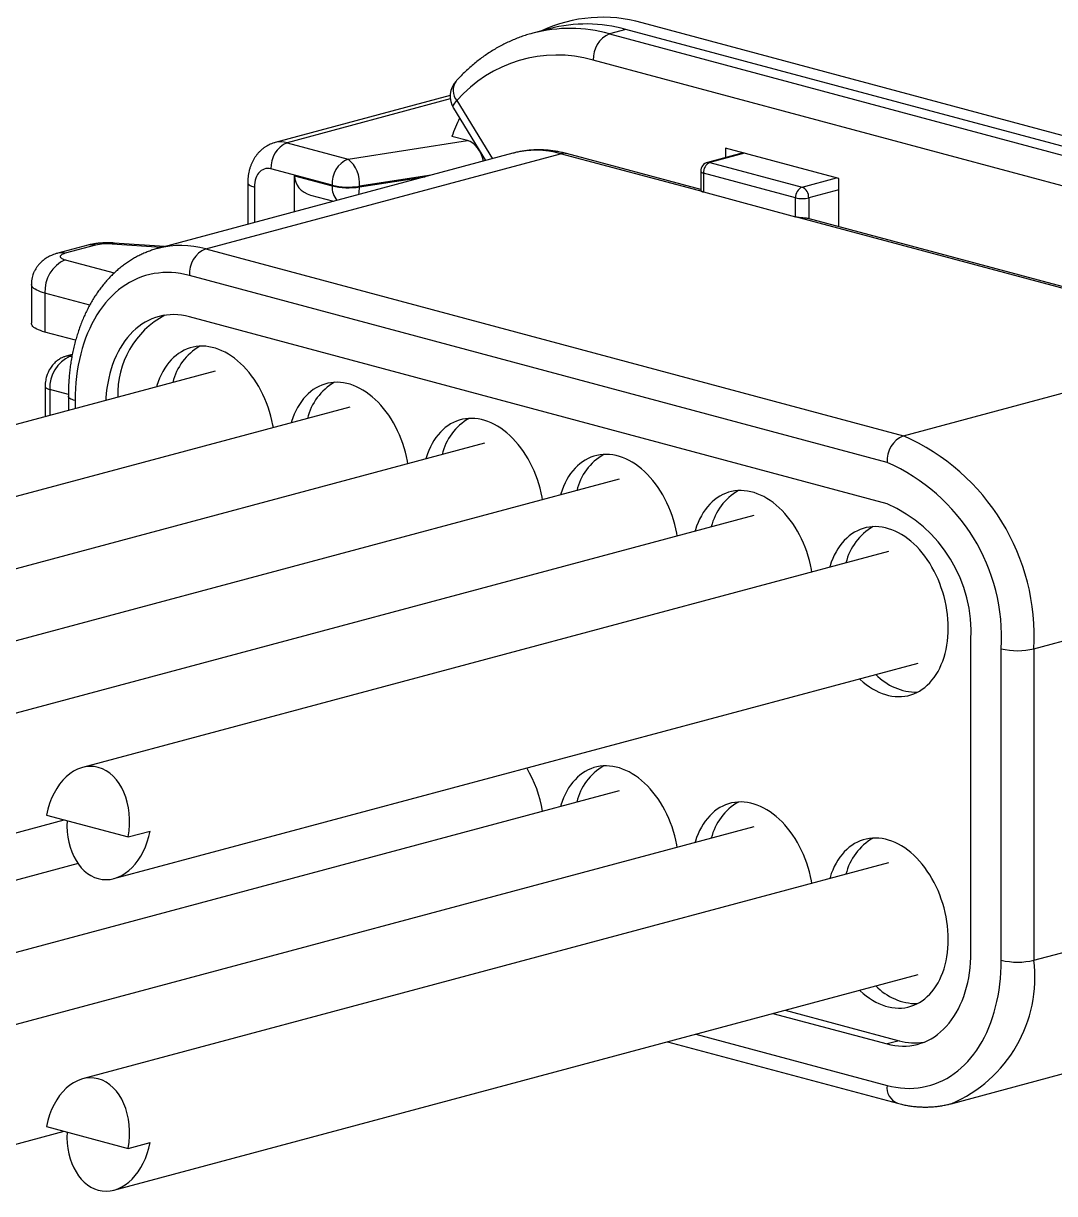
# Model space of a CAD drawing. Header units: inches. Extents: x 0.17 to 7.17, y 0.17 to 5.5.
# Drawn here: x 5.432 to 5.879, y 4.608 to 5.115 of the extents above; entities that cross this region are included whole.
import ezdxf

# ---------------------------------------------------------------- set-up
doc = ezdxf.new("R2010")
doc.units = ezdxf.units.IN
doc.header["$LTSCALE"] = 0.6666666666666666
doc.header["$MEASUREMENT"] = 0
doc.linetypes.add('SLD-Solid', pattern=[0])

msp = doc.modelspace()

# ---------------------------------------------------------------- linework, layer by layer
at = {"color": 7, "linetype": 'SLD-Solid', "lineweight": 25}
for p, q in [((6.002217416309117, 5.034038523232292), (5.69992926735187, 5.115024859186194)), ((5.659733761584087, 5.112485895624856), (5.652556627755043, 5.11056306215133)), ((5.692858199540003, 5.112166998320087), (5.68568106571096, 5.110244164846562)), ((5.68568106571096, 5.110244164846562), (5.987969214668208, 5.02925782889266)), ((5.995146348497252, 5.031180662366186), (5.692858199540003, 5.112166998320087)), ((5.981004212873521, 5.017901907975106), (5.678716063916273, 5.098888243929008)), ((5.616715733429191, 5.083494007687913), (5.540851782996005, 5.063169216928613)), ((5.618164587037038, 5.078041640292708), (5.632063787381913, 5.055380020872303)), ((5.546027476426617, 5.063119389224743), (5.572502847731625, 5.056026344649863)), ((5.572502847731625, 5.056026344649863), (5.624190423702114, 5.064021302295544)), ((5.624190423702114, 5.064021302295544), (5.617418661972923, 5.0658355321034)), ((5.643871154570093, 5.058543345035462), (5.490075429662019, 5.017339770602774)), ((5.510778203384467, 5.017140459787295), (5.664573928292541, 5.058344034219981)), ((5.726445771646365, 5.041767883586141), (5.664573928292541, 5.058344034219981)), ((5.72527419877111, 5.04279998749499), (5.667161775007848, 5.058368948071917)), ((5.743647871865058, 5.058706852620181), (5.728239060084988, 5.05457866164817)), ((5.785135634484847, 5.047591822497126), (5.735991713192383, 5.060758022143434)), ((5.735991713192383, 5.060758022143434), (5.735991713192383, 5.056655683096928)), ((5.729274198771111, 5.054568696107395), (5.769225731908151, 5.043865238840974)), ((5.565537845936938, 5.044670423732309), (5.53906247463193, 5.05176346830719)), ((5.549280167620075, 5.048737002335844), (5.565537845936938, 5.044381390637065)), ((5.549280167620075, 5.033201374224595), (5.549280167620075, 5.048737002335844)), ((5.72527419877111, 5.050714921504153), (5.72527419877111, 5.042457787330692)), ((5.766397304783403, 5.039253697351612), (5.726445771646365, 5.049957154618034)), ((5.726445771646365, 5.049957154618034), (5.726445771646365, 5.041767883586141)), ((5.529000342597573, 5.045773349682051), (5.529000342597573, 5.02776818497115)), ((5.565537845936938, 5.044381390637065), (5.565537845936938, 5.044670423732309)), ((5.577427847731625, 5.044251049587197), (5.577427847731625, 5.043962016491954)), ((5.785135634484847, 5.026762447286687), (5.785135634484847, 5.047591822497126)), ((5.556246364680701, 5.040405309918778), (5.566207906907078, 5.037736502662698)), ((5.726445771646365, 5.041767883586141), (5.766397304783403, 5.03106442631972)), ((5.766397304783403, 5.03106442631972), (5.766397304783403, 5.039253697351612)), ((5.922314350035037, 4.989292526722443), (5.766397304783403, 5.03106442631972)), ((5.921142777159783, 4.990324630631293), (5.771783296750042, 5.030339686134095)), ((5.459780449434611, 5.018746008645318), (5.446732211808292, 5.015250241577847)), ((5.463015257828744, 5.0187148663304), (5.449967020202425, 5.015219099262929)), ((5.492906676453432, 5.018098292908755), (5.471154730184768, 5.019659790086972)), ((5.471291972497082, 5.019637563390449), (5.471154730184768, 5.019659790086972)), ((5.510778203384467, 5.017140459787295), (5.813066352341716, 4.936154123833392)), ((5.80599528452985, 4.924625270109988), (5.503707135572601, 5.005611606063889)), ((5.435270321061323, 5.00175524071632), (5.435270321061323, 4.98489497682713)), ((5.441128185437592, 4.997966406285729), (5.441128185437592, 4.981106142396539)), ((5.80599528452985, 4.906705218204904), (5.503707135572601, 4.987691554158807)), ((5.45443333679605, 4.977541545300851), (5.441128185437592, 4.981106142396539)), ((5.813066352341716, 4.936154123833392), (5.96686207724979, 4.977357698266078)), ((5.452981815595628, 4.971361397920107), (5.45027684784527, 4.970636707164844)), ((5.514915188314, 4.964213343622533), (5.165769900391211, 4.87067346228092)), ((5.441199253249458, 4.95753429236494), (5.441199253249458, 4.944464029920072)), ((5.451280728701409, 4.953325888229495), (5.451280728701409, 4.94716496861277)), ((5.57325149776189, 4.948584401596341), (5.224106209839101, 4.855044520254729)), ((5.63158780720978, 4.93295545957015), (5.282442519286991, 4.839415578228538)), ((5.689924116657671, 4.917326517543959), (5.340778828734881, 4.823786636202346)), ((5.74826042610556, 4.901697575517766), (5.399115138182771, 4.808157694176153)), ((5.806596735553451, 4.886068633491575), (5.457451447630661, 4.792528752149962)), ((5.842340573082839, 4.71256479895308), (5.842340573082839, 4.847446910066604)), ((5.855492759212908, 4.70904118293263), (5.855492759212908, 4.843923294046154)), ((5.869634894836639, 4.843923294046154), (5.869634894836639, 4.70904118293263)), ((5.471047910415296, 4.744408079318204), (5.819535969129981, 4.837771881691356)), ((5.689924116657671, 4.782444406430434), (5.340778828734881, 4.688904525088822)), ((5.412711600967405, 4.760037021344395), (5.449479358662824, 4.769887509983345)), ((5.441835292218777, 4.771935439864907), (5.477190631278105, 4.762463353788427)), ((5.74826042610556, 4.766815464404243), (5.399115138182771, 4.67327558306263)), ((5.477190631278105, 4.762463353788427), (5.486664065827179, 4.765001391603258)), ((5.455494552397398, 4.750896019333252), (5.282442519286991, 4.704533467115013)), ((5.806596735553451, 4.751186522378052), (5.457451447630661, 4.657646641036438)), ((5.471047910415296, 4.60952596820468), (5.819535969129981, 4.702889770577832)), ((5.756574083815823, 4.68602158565582), (5.805995284529851, 4.672781099788022)), ((5.761877384674722, 4.687442398567292), (5.811298585388749, 4.674201912699494)), ((5.710880036482709, 4.67377964537077), (5.810478505626409, 4.647096114738191)), ((5.811298585388749, 4.674201912699494), (5.805995284529851, 4.672781099788022)), ((5.833769126064164, 4.646921717774646), (5.935655108811621, 4.674218098582966)), ((5.412711600967406, 4.625154910230871), (5.449479358662824, 4.635005398869822)), ((5.441835292218777, 4.637053328751383), (5.477190631278105, 4.627581242674903)), ((5.477190631278105, 4.627581242674903), (5.48666406582718, 4.630119280489735))]:
    msp.add_line(p, q, dxfattribs=at)
at = {"color": 8, "linetype": 'SLD-Solid', "lineweight": 25}
for p, q in [((5.616774758877489, 5.082073368082849), (5.546027476426617, 5.063119389224743)), ((5.619596085972935, 5.081325520448956), (5.635023131739146, 5.056172861931884)), ((5.744184039807737, 5.05856320730268), (5.729274198771111, 5.054568696107395)), ((5.608413648842351, 5.049043887379381), (5.577427847731625, 5.044251049587197)), ((5.577427847731625, 5.043962016491954), (5.60586108656052, 5.048360027733501)), ((5.769225731908151, 5.043865238840974), (5.784135572944777, 5.047859750036259)), ((5.531885340802886, 5.043907348724984), (5.531885340802886, 5.028541107874967)), ((5.785135634484847, 5.04275836919991), (5.772054159032897, 5.039253697351612)), ((5.772054159032897, 5.039253697351612), (5.772054159032897, 5.030267119134985)), ((5.491466804185163, 5.017712535214811), (5.470259701525912, 5.019234919950023)), ((5.449967020202425, 5.012377473439984), (5.471192915332532, 5.00669082154887)), ((5.460532931760159, 4.992767660287248), (5.441128185437592, 4.997966406285729)), ((5.452873773996244, 4.97082969377032), (5.452088340545984, 4.970619267468489)), ((5.452088340545984, 4.970619267468489), (5.452802092416636, 4.970428045454051)), ((5.451287022077624, 4.954054860868852), (5.443249505781152, 4.956208200314234)), ((5.443249505781152, 4.956208200314234), (5.443249505781152, 4.945013315232431)), ((5.454209660889544, 4.9514314710142), (5.454209660889544, 4.947949661916139)), ((5.869634894836639, 4.843923294046154), (5.911404663100259, 4.855113876597879)), ((5.869634894836639, 4.70904118293263), (5.970820033308082, 4.736149799813767)), ((5.723130051215753, 4.677061559703279), (5.805995284529851, 4.654861047882939))]:
    msp.add_line(p, q, dxfattribs=at)
at = {"color": 8, "linetype": 'SLD-Solid', "lineweight": 25, "flags": 128}
for points in [[(5.618164587037038, 5.078041640292708), (5.618089614488142, 5.078197579652429), (5.618031440582328, 5.078513188810982), (5.618066719276019, 5.07888005476045), (5.618195064048464, 5.07929415804072), (5.618415068727481, 5.079750961649595), (5.618724322895765, 5.080245460751145), (5.619119438299934, 5.080772237509733), (5.619596085972935, 5.081325520448956)], [(5.529000342618009, 5.045773179693863), (5.529013841680241, 5.045635239078339), (5.529121612442712, 5.045360531039591), (5.529335973208626, 5.045090345928278), (5.529654575396576, 5.044827643949019), (5.530073928334319, 5.044575303319673), (5.530589437503311, 5.04433608873698), (5.531195454877222, 5.044112621085969), (5.531885340802886, 5.043907348724984)], [(5.441128185437592, 4.997966406285729), (5.440110886598414, 4.998260140586825), (5.43917836546599, 4.99857342090559), (5.438335837076758, 4.998904495251402), (5.437588013191231, 4.999251512122223), (5.436939075943925, 4.99961253085895), (5.436392654455156, 4.999985532498362), (5.435951804535542, 5.000368431063991), (5.435618991596657, 5.000759085231736), (5.435396076863459, 5.001155310305029), (5.435284306965555, 5.001554890432538), (5.435270321100449, 5.001755575874576)], [(5.454209660889544, 4.9514314710142), (5.453509269086839, 4.951639869350223), (5.452894023021955, 4.951866740061911), (5.452370663459525, 4.952109597506269), (5.451944924436437, 4.952365780886316), (5.451621470438519, 4.95263248340333), (5.451403845295458, 4.952906783008724), (5.451294433353864, 4.95318567441862), (5.451280728724972, 4.953326072148673)]]:
    msp.add_lwpolyline(points, dxfattribs=at)
at = {"color": 7, "linetype": 'SLD-Solid', "lineweight": 25, "flags": 128}
for points in [[(5.53906247463193, 5.05176346830719), (5.538312259862114, 5.051910889007268), (5.537570264602308, 5.051949554279252), (5.536844618307851, 5.051879040498328), (5.536143271311399, 5.051700120228237), (5.535473907717408, 5.0514147537569), (5.534843861213488, 5.051026067619092), (5.534260034720983, 5.050538320341478), (5.533728824765118, 5.049956855785299), (5.53325605139333, 5.049288044597912), (5.532846894409618, 5.048539214414644), (5.532505836623514, 5.047718569575684), (5.532236614735495, 5.046835101237621), (5.532042178396905, 5.045898488864442), (5.531924657892957, 5.044918994177308), (5.531885340802886, 5.043907348724984)], [(5.449967020202425, 5.015219099262929), (5.449366444956756, 5.015037479865494), (5.448851961519063, 5.014837790236206), (5.448431072216382, 5.014622942299519), (5.448109914562509, 5.014396069022145), (5.44789317175922, 5.014160478727343), (5.447784004404649, 5.013919606852116), (5.447784004404649, 5.013676965850798), (5.44789317175922, 5.013436093975569), (5.448109914562509, 5.013200503680768), (5.448431072216382, 5.012973630403394), (5.448851961519063, 5.012758782466706), (5.449366444956755, 5.012559092837418), (5.449967020202425, 5.012377473439984)], [(5.503707135572601, 5.005611606063889), (5.501763873836006, 5.006080232750072), (5.499823608468157, 5.006444147628426), (5.497889331217619, 5.006702789568589), (5.495964024599715, 5.006855759763434), (5.494050657297699, 5.006902822344011), (5.492152179585267, 5.006843904743229), (5.490271518777447, 5.006679097807758), (5.488411574716893, 5.00640865565795), (5.486575215302534, 5.006032995295994), (5.484765272067484, 5.005552695962943), (5.482984535813027, 5.004968498245554), (5.481235752305395, 5.004281302934364), (5.479521618042002, 5.003492169634735), (5.47784477609364, 5.002602315133016), (5.476207812029052, 5.001613111520351), (5.47461324992818, 5.000526084077013), (5.473063548490203, 4.999342908920528), (5.471561097242417, 4.998065410421232), (5.470108212855743, 4.996695558389214), (5.468707135572601, 4.995235465037019), (5.467360025752609, 4.993687381722767), (5.466068960541468, 4.992053695478719), (5.464835930668155, 4.990336925330654), (5.463662837375363, 4.988539718413706), (5.462551489487923, 4.986664845890675), (5.461503600623726, 4.9847151986791), (5.460520786551447, 4.982693782993667), (5.459604562699148, 4.980603715710849), (5.458756341817603, 4.978448219562903), (5.457977431801928, 4.976230618168656), (5.457269033674914, 4.973954330908725), (5.456632239735124, 4.971622867653075), (5.45606803187266, 4.969239823349057), (5.45557728005515, 4.966808872478263), (5.455160740986327, 4.964333763390737), (5.454819056939241, 4.961818312525292), (5.454552754765932, 4.959266398524838), (5.454362245085044, 4.956681956255799), (5.4542478216487, 4.954068970740829), (5.454209660889544, 4.9514314710142)], [(5.503707135572601, 4.987691554158807), (5.502028584441747, 4.988088416399178), (5.500353615423597, 4.988378751398111), (5.498685802986446, 4.988561939566088), (5.497028706326086, 4.988637589970327), (5.495385861770298, 4.988605541169052), (5.493760775232158, 4.988465861556018), (5.492156914728233, 4.988218849214563), (5.490577702977667, 4.987865031281469), (5.489026510097919, 4.987405162822037), (5.487506646412768, 4.986840225218733), (5.486021355387912, 4.986171424076874), (5.484573806709251, 4.985400186651802), (5.483167089518611, 4.984528158803046), (5.481804205821372, 4.983557201481984), (5.480488064080026, 4.98248938676047), (5.479221473007375, 4.981326993408932), (5.478007135572602, 4.980072502033362), (5.476847643232984, 4.978728589781575), (5.475745470403613, 4.977298124630043), (5.474702969176846, 4.975784159263489), (5.47372236430284, 4.974189924560303), (5.472805748441814, 4.972518822697681), (5.471955077698207, 4.970774419891215), (5.471172167446259, 4.968960438784402), (5.4704586884559, 4.967080750504341), (5.469816163327252, 4.965139366400549), (5.46924596324132, 4.96314042948454), (5.468749305033822, 4.96108820558843), (5.468327248598403, 4.958987074261437), (5.467980694624765, 4.956841519423697), (5.467710382676552, 4.95465611979736), (5.467516889613086, 4.952435539135363), (5.467458948383457, 4.951499292465114)], [(5.441128185437592, 4.981106142396539), (5.440110886598414, 4.981399876697634), (5.43917836546599, 4.981713157016399), (5.438335837076758, 4.982044231362211), (5.437588013191231, 4.982391248233033), (5.436939075943925, 4.98275226696976), (5.436392654455156, 4.983125268609172), (5.435951804535542, 4.9835081671748), (5.435618991596657, 4.983898821342545), (5.435396076863459, 4.98429504641584), (5.435284306965555, 4.984694626543347), (5.435270321061323, 4.98489497682713)], [(5.540096758826967, 4.939701880613929), (5.539896008627011, 4.940822445847343), (5.539488443052536, 4.942773289133407), (5.539009517039434, 4.944711085456763), (5.538460588155524, 4.946630341923198), (5.537843212399367, 4.948525618191739), (5.537159139789618, 4.950391541895884), (5.536410309404414, 4.952222823872172), (5.535598843884838, 4.954014273152876), (5.534727043418067, 4.955760811680377), (5.533797379217244, 4.957457488701461), (5.53281248651655, 4.959099494800776), (5.531775157101352, 4.960682175533634), (5.530688331394577, 4.962201044619547), (5.529555090121772, 4.963651796659068), (5.528378645578448, 4.965030319337925), (5.527162332524477, 4.966332705083812), (5.525909598731362, 4.967555262142833), (5.524623995209142, 4.968694525044175), (5.523309166140678, 4.969747264423371), (5.521968838551817, 4.970710496176273), (5.520606811746731, 4.971581489917825), (5.519226946538377, 4.972357776721636), (5.517833154304608, 4.973037156118421), (5.516429385900938, 4.973617702333467), (5.515019620461426, 4.974097769745453), (5.513607854119373, 4.974475997551141), (5.51219808867986, 4.974751313622725), (5.510794320276192, 4.974922937546888), (5.509400528042423, 4.974990382836967), (5.508020662834069, 4.974953458311964), (5.506658636028982, 4.974812268638455), (5.50531830844012, 4.974567214033907), (5.504003479371658, 4.974218989132225), (5.502717875849438, 4.973768581014724), (5.501465142056323, 4.973217266412148), (5.500248829002352, 4.972566608085637), (5.499072384459027, 4.97181845039691), (5.497939143186223, 4.97097491408022), (5.496852317479448, 4.970038390230902), (5.495814988064248, 4.96901153352756), (5.494830095363555, 4.967897254707082), (5.493900431162732, 4.966698712313847), (5.493028630695962, 4.965419303746487), (5.492217165176386, 4.96406265562759), (5.491468334791181, 4.962632613523642), (5.490784262181433, 4.961133231044356), (5.490166886425276, 4.959568758352274), (5.489617957541366, 4.957943630115214), (5.48945104916355, 4.957391219317862)], [(5.598433068274857, 4.924072938587737), (5.598232318074902, 4.925193503821151), (5.597824752500425, 4.927144347107214), (5.597345826487324, 4.929082143430572), (5.596796897603414, 4.931001399897007), (5.596179521847256, 4.932896676165546), (5.595495449237509, 4.934762599869694), (5.594746618852304, 4.93659388184598), (5.593935153332728, 4.938385331126685), (5.593063352865958, 4.940131869654184), (5.592133688665134, 4.941828546675269), (5.591148795964441, 4.943470552774585), (5.590111466549242, 4.945053233507442), (5.589024640842467, 4.946572102593355), (5.587891399569662, 4.948022854632877), (5.586714955026337, 4.949401377311734), (5.585498641972367, 4.95070376305762), (5.584245908179251, 4.95192632011664), (5.582960304657031, 4.953065583017984), (5.581645475588568, 4.954118322397179), (5.580305147999707, 4.955081554150081), (5.57894312119462, 4.955952547891633), (5.577563255986267, 4.956728834695445), (5.576169463752498, 4.957408214092229), (5.574765695348829, 4.957988760307275), (5.573355929909316, 4.958468827719261), (5.571944163567263, 4.95884705552495), (5.57053439812775, 4.959122371596534), (5.569130629724081, 4.959293995520696), (5.567736837490312, 4.959361440810776), (5.566356972281959, 4.959324516285773), (5.564994945476872, 4.959183326612262), (5.563654617888012, 4.958938272007716), (5.562339788819547, 4.958590047106033), (5.561054185297328, 4.958139638988531), (5.559801451504213, 4.957588324385956), (5.558585138450242, 4.956937666059446), (5.557408693906917, 4.956189508370718), (5.556275452634112, 4.955345972054028), (5.555188626927337, 4.954409448204711), (5.554151297512139, 4.953382591501368), (5.553166404811445, 4.95226831268089), (5.552236740610622, 4.951069770287655), (5.551364940143851, 4.949790361720296), (5.550553474624275, 4.948433713601398), (5.549804644239071, 4.94700367149745), (5.549120571629323, 4.945504289018165), (5.548503195873165, 4.943939816326083), (5.547954266989255, 4.942314688089023), (5.547787358611441, 4.94176227729167)], [(5.656769377722747, 4.908443996561545), (5.656568627522791, 4.909564561794959), (5.656161061948316, 4.911515405081023), (5.655682135935214, 4.913453201404379), (5.655133207051304, 4.915372457870815), (5.654515831295147, 4.917267734139354), (5.653831758685398, 4.919133657843501), (5.653082928300194, 4.920964939819789), (5.652271462780618, 4.922756389100493), (5.651399662313847, 4.924502927627993), (5.650469998113024, 4.926199604649077), (5.649485105412331, 4.927841610748392), (5.648447775997131, 4.929424291481252), (5.647360950290357, 4.930943160567163), (5.646227709017552, 4.932393912606686), (5.645051264474228, 4.933772435285542), (5.643834951420257, 4.935074821031429), (5.642582217627141, 4.936297378090448), (5.641296614104922, 4.937436640991792), (5.639981785036459, 4.938489380370988), (5.638641457447597, 4.93945261212389), (5.637279430642511, 4.940323605865442), (5.635899565434157, 4.941099892669253), (5.634505773200388, 4.941779272066038), (5.633102004796719, 4.942359818281084), (5.631692239357206, 4.942839885693069), (5.630280473015153, 4.943218113498759), (5.628870707575641, 4.943493429570343), (5.627466939171972, 4.943665053494504), (5.626073146938202, 4.943732498784584), (5.624693281729849, 4.94369557425958), (5.623331254924762, 4.94355438458607), (5.621990927335901, 4.943309329981524), (5.620676098267438, 4.942961105079841), (5.619390494745218, 4.94251069696234), (5.618137760952102, 4.941959382359764), (5.616921447898132, 4.941308724033254), (5.615745003354808, 4.940560566344527), (5.614611762082003, 4.939717030027836), (5.613524936375228, 4.938780506178519), (5.612487606960029, 4.937753649475177), (5.611502714259335, 4.936639370654698), (5.610573050058512, 4.935440828261464), (5.609701249591742, 4.934161419694104), (5.608889784072166, 4.932804771575205), (5.608140953686961, 4.931374729471258), (5.607456881077213, 4.929875346991973), (5.606839505321056, 4.928310874299891), (5.606290576437146, 4.926685746062832), (5.606123668059331, 4.926133335265479)], [(5.715105687170637, 4.892815054535353), (5.714904936970681, 4.893935619768768), (5.714497371396205, 4.895886463054832), (5.714018445383104, 4.897824259378188), (5.713469516499194, 4.899743515844623), (5.712852140743037, 4.901638792113164), (5.712168068133289, 4.903504715817309), (5.711419237748085, 4.905335997793597), (5.710607772228508, 4.907127447074301), (5.709735971761738, 4.908873985601802), (5.708806307560915, 4.910570662622886), (5.707821414860221, 4.912212668722201), (5.706784085445022, 4.913795349455059), (5.705697259738248, 4.915314218540972), (5.704564018465442, 4.916764970580493), (5.703387573922117, 4.91814349325935), (5.702171260868147, 4.919445879005237), (5.700918527075031, 4.920668436064257), (5.699632923552811, 4.9218076989656), (5.698318094484348, 4.922860438344796), (5.696977766895487, 4.923823670097698), (5.695615740090401, 4.92469466383925), (5.694235874882048, 4.925470950643061), (5.692842082648278, 4.926150330039847), (5.69143831424461, 4.926730876254892), (5.690028548805096, 4.927210943666878), (5.688616782463043, 4.927589171472566), (5.68720701702353, 4.92786448754415), (5.685803248619862, 4.928036111468312), (5.684409456386092, 4.928103556758392), (5.683029591177739, 4.928066632233389), (5.681667564372653, 4.927925442559879), (5.680327236783792, 4.927680387955332), (5.679012407715327, 4.92733216305365), (5.677726804193108, 4.926881754936149), (5.676474070399993, 4.926330440333573), (5.675257757346023, 4.925679782007062), (5.674081312802698, 4.924931624318335), (5.672948071529892, 4.924088088001644), (5.671861245823117, 4.923151564152327), (5.670823916407919, 4.922124707448985), (5.669839023707225, 4.921010428628507), (5.668909359506403, 4.919811886235272), (5.668037559039631, 4.918532477667912), (5.667226093520055, 4.917175829549014), (5.666477263134851, 4.915745787445067), (5.665793190525103, 4.914246404965781), (5.665175814768945, 4.912681932273699), (5.664626885885036, 4.91105680403664), (5.664459977507221, 4.910504393239288)], [(5.773441996618527, 4.877186112509162), (5.773241246418571, 4.878306677742576), (5.772833680844095, 4.88025752102864), (5.772354754830994, 4.882195317351997), (5.771805825947084, 4.884114573818432), (5.771188450190928, 4.886009850086972), (5.770504377581179, 4.887875773791118), (5.769755547195975, 4.889707055767405), (5.768944081676397, 4.891498505048109), (5.768072281209627, 4.89324504357561), (5.767142617008805, 4.894941720596695), (5.766157724308111, 4.896583726696009), (5.765120394892912, 4.898166407428867), (5.764033569186137, 4.89968527651478), (5.762900327913332, 4.901136028554301), (5.761723883370007, 4.902514551233159), (5.760507570316038, 4.903816936979045), (5.759254836522921, 4.905039494038066), (5.757969233000702, 4.906178756939409), (5.756654403932239, 4.907231496318605), (5.755314076343377, 4.908194728071506), (5.753952049538291, 4.909065721813058), (5.752572184329938, 4.909842008616869), (5.751178392096168, 4.910521388013654), (5.749774623692499, 4.9111019342287), (5.748364858252986, 4.911582001640686), (5.746953091910934, 4.911960229446374), (5.745543326471421, 4.912235545517959), (5.744139558067752, 4.912407169442121), (5.742745765833982, 4.912474614732201), (5.741365900625629, 4.912437690207198), (5.740003873820543, 4.912296500533688), (5.738663546231681, 4.912051445929141), (5.737348717163218, 4.911703221027458), (5.736063113640999, 4.911252812909957), (5.734810379847882, 4.910701498307382), (5.733594066793913, 4.910050839980871), (5.732417622250588, 4.909302682292143), (5.731284380977783, 4.908459145975453), (5.730197555271008, 4.907522622126136), (5.729160225855809, 4.906495765422793), (5.728175333155115, 4.905381486602315), (5.727245668954293, 4.90418294420908), (5.726373868487523, 4.902903535641721), (5.725562402967945, 4.901546887522823), (5.724813572582741, 4.900116845418875), (5.724129499972992, 4.89861746293959), (5.723512124216836, 4.897052990247508), (5.722963195332926, 4.895427862010449), (5.722796286955111, 4.894875451213095)], [(5.832511788824346, 4.852921775818809), (5.832474206868172, 4.854854715681496), (5.832361567529788, 4.856802313658954), (5.832174190097638, 4.858759049073116), (5.83191260571341, 4.86071937534486), (5.831577555866462, 4.862677735716384), (5.831169990291985, 4.864628579002447), (5.830691064278884, 4.866566375325805), (5.830142135394975, 4.86848563179224), (5.829524759638817, 4.870380908060779), (5.828840687029069, 4.872246831764927), (5.828091856643865, 4.874078113741214), (5.827280391124289, 4.875869563021918), (5.826408590657517, 4.877616101549417), (5.825478926456695, 4.879312778570502), (5.824494033756001, 4.880954784669818), (5.823456704340803, 4.882537465402676), (5.822369878634028, 4.884056334488588), (5.821236637361222, 4.88550708652811), (5.820060192817897, 4.886885609206967), (5.818843879763927, 4.888187994952854), (5.817591145970812, 4.889410552011873), (5.816305542448592, 4.890549814913217), (5.814990713380128, 4.891602554292413), (5.813650385791267, 4.892565786045314), (5.812288358986181, 4.893436779786867), (5.810908493777828, 4.894213066590678), (5.809514701544058, 4.894892445987463), (5.808110933140389, 4.895472992202508), (5.806701167700877, 4.895953059614494), (5.805289401358824, 4.896331287420184), (5.80387963591931, 4.896606603491767), (5.802475867515642, 4.896778227415929), (5.801082075281872, 4.89684567270601), (5.799702210073519, 4.896808748181005), (5.798340183268433, 4.896667558507495), (5.796999855679571, 4.896422503902949), (5.795685026611108, 4.896074279001266), (5.794399423088889, 4.895623870883765), (5.793146689295773, 4.895072556281189), (5.791930376241803, 4.894421897954679), (5.790753931698478, 4.893673740265951), (5.789620690425672, 4.892830203949261), (5.788533864718898, 4.891893680099944), (5.787496535303699, 4.890866823396602), (5.786511642603005, 4.889752544576123), (5.785581978402182, 4.888554002182889), (5.784710177935412, 4.887274593615529), (5.783898712415835, 4.885917945496631), (5.783149882030631, 4.884487903392683), (5.782465809420883, 4.882988520913398), (5.781848433664726, 4.881424048221316), (5.781299504780816, 4.879798919984256), (5.781132596403, 4.879246509186904)], [(5.794071829979531, 4.830949757386684), (5.794399423088889, 4.830641128740464), (5.795685026611108, 4.829501865839122), (5.796999855679572, 4.828449126459925), (5.798340183268433, 4.827485894707024), (5.799702210073519, 4.826614900965472), (5.801082075281872, 4.825838614161661), (5.802475867515642, 4.825159234764875), (5.803879635919311, 4.82457868854983), (5.805289401358824, 4.824098621137844), (5.806701167700877, 4.823720393332155), (5.80811093314039, 4.823445077260572), (5.809514701544058, 4.823273453336409), (5.810908493777828, 4.82320600804633), (5.812288358986181, 4.823242932571333), (5.813650385791267, 4.823384122244843), (5.814990713380129, 4.82362917684939), (5.816305542448592, 4.823977401751073), (5.817591145970812, 4.824427809868573), (5.818843879763928, 4.824979124471149), (5.820060192817897, 4.825629782797659), (5.821236637361222, 4.826377940486387), (5.822369878634028, 4.827221476803078), (5.823456704340803, 4.828158000652395), (5.824494033756001, 4.829184857355737), (5.825478926456695, 4.830299136176215), (5.826408590657518, 4.83149767856945), (5.827280391124289, 4.83277708713681), (5.828091856643865, 4.834133735255707), (5.82884068702907, 4.835563777359655), (5.829524759638817, 4.83706315983894), (5.830142135394975, 4.838627632531023), (5.830691064278884, 4.840252760768082), (5.831169990291985, 4.841933937947566), (5.831577555866462, 4.843666398590105), (5.83191260571341, 4.845445231847783), (5.832174190097638, 4.847265395424465), (5.832361567529788, 4.849121729868741), (5.832474206868172, 4.851008973198943), (5.832511788824346, 4.852921775818809)], [(5.715105687170637, 4.757932943421829), (5.714904936970681, 4.759053508655244), (5.714497371396205, 4.761004351941308), (5.714018445383104, 4.762942148264663), (5.713469516499194, 4.764861404731099), (5.712852140743037, 4.766756680999639), (5.712168068133289, 4.768622604703786), (5.711419237748085, 4.770453886680073), (5.710607772228508, 4.772245335960777), (5.709735971761738, 4.773991874488277), (5.708806307560915, 4.775688551509361), (5.707821414860221, 4.777330557608677), (5.706784085445022, 4.778913238341536), (5.705697259738248, 4.780432107427448), (5.704564018465442, 4.78188285946697), (5.703387573922117, 4.783261382145827), (5.702171260868147, 4.784563767891713), (5.700918527075031, 4.785786324950733), (5.699632923552811, 4.786925587852077), (5.698318094484348, 4.787978327231272), (5.696977766895487, 4.788941558984174), (5.695615740090401, 4.789812552725726), (5.694235874882048, 4.790588839529537), (5.692842082648278, 4.791268218926322), (5.69143831424461, 4.791848765141368), (5.690028548805096, 4.792328832553354), (5.688616782463043, 4.792707060359043), (5.68720701702353, 4.792982376430627), (5.685803248619862, 4.793154000354789), (5.684409456386092, 4.793221445644869), (5.683029591177739, 4.793184521119865), (5.681667564372653, 4.793043331446355), (5.680327236783792, 4.792798276841808), (5.679012407715327, 4.792450051940126), (5.677726804193108, 4.791999643822624), (5.676474070399993, 4.791448329220048), (5.675257757346023, 4.790797670893538), (5.674081312802698, 4.790049513204811), (5.672948071529892, 4.789205976888121), (5.671861245823117, 4.788269453038803), (5.670823916407919, 4.787242596335461), (5.669839023707225, 4.786128317514983), (5.668909359506403, 4.784929775121748), (5.668037559039631, 4.783650366554388), (5.667226093520055, 4.78229371843549), (5.666477263134851, 4.780863676331542), (5.665793190525103, 4.779364293852257), (5.665175814768945, 4.777799821160175), (5.664626885885036, 4.776174692923116), (5.664459977507221, 4.775622282125764)], [(5.773441996618527, 4.742304001395637), (5.773241246418571, 4.743424566629052), (5.772833680844095, 4.745375409915116), (5.772354754830994, 4.747313206238473), (5.771805825947084, 4.749232462704907), (5.771188450190928, 4.751127738973448), (5.770504377581179, 4.752993662677594), (5.769755547195975, 4.754824944653882), (5.768944081676397, 4.756616393934586), (5.768072281209627, 4.758362932462086), (5.767142617008805, 4.760059609483171), (5.766157724308111, 4.761701615582485), (5.765120394892912, 4.763284296315344), (5.764033569186137, 4.764803165401256), (5.762900327913332, 4.766253917440778), (5.761723883370007, 4.767632440119635), (5.760507570316038, 4.768934825865522), (5.759254836522921, 4.770157382924541), (5.757969233000702, 4.771296645825885), (5.756654403932239, 4.77234938520508), (5.755314076343377, 4.773312616957982), (5.753952049538291, 4.774183610699534), (5.752572184329938, 4.774959897503345), (5.751178392096167, 4.77563927690013), (5.749774623692499, 4.776219823115176), (5.748364858252986, 4.776699890527162), (5.746953091910934, 4.777078118332851), (5.745543326471421, 4.777353434404435), (5.744139558067752, 4.777525058328597), (5.742745765833982, 4.777592503618677), (5.741365900625629, 4.777555579093673), (5.740003873820543, 4.777414389420163), (5.738663546231681, 4.777169334815617), (5.737348717163218, 4.776821109913935), (5.736063113640999, 4.776370701796433), (5.734810379847882, 4.775819387193858), (5.733594066793913, 4.775168728867347), (5.732417622250588, 4.77442057117862), (5.731284380977783, 4.773577034861929), (5.730197555271008, 4.772640511012612), (5.729160225855809, 4.771613654309269), (5.728175333155115, 4.770499375488791), (5.727245668954293, 4.769300833095557), (5.726373868487523, 4.768021424528197), (5.725562402967945, 4.766664776409298), (5.724813572582741, 4.765234734305351), (5.724129499972992, 4.763735351826066), (5.723512124216836, 4.762170879133984), (5.722963195332926, 4.760545750896925), (5.722796286955111, 4.759993340099572)], [(5.832511788824346, 4.718039664705286), (5.832474206868172, 4.719972604567972), (5.832361567529788, 4.72192020254543), (5.832174190097638, 4.723876937959592), (5.83191260571341, 4.725837264231337), (5.831577555866462, 4.727795624602861), (5.831169990291985, 4.729746467888924), (5.830691064278884, 4.731684264212281), (5.830142135394975, 4.733603520678716), (5.829524759638817, 4.735498796947256), (5.828840687029069, 4.737364720651402), (5.828091856643865, 4.73919600262769), (5.827280391124289, 4.740987451908394), (5.826408590657517, 4.742733990435894), (5.825478926456695, 4.744430667456979), (5.824494033756001, 4.746072673556293), (5.823456704340803, 4.747655354289152), (5.822369878634028, 4.749174223375064), (5.821236637361222, 4.750624975414586), (5.820060192817897, 4.752003498093443), (5.818843879763927, 4.75330588383933), (5.817591145970812, 4.75452844089835), (5.816305542448592, 4.755667703799693), (5.814990713380128, 4.75672044317889), (5.813650385791267, 4.757683674931791), (5.812288358986181, 4.758554668673343), (5.810908493777828, 4.759330955477154), (5.809514701544058, 4.760010334873939), (5.808110933140389, 4.760590881088985), (5.806701167700877, 4.76107094850097), (5.805289401358824, 4.761449176306659), (5.80387963591931, 4.761724492378243), (5.802475867515642, 4.761896116302405), (5.801082075281872, 4.761963561592485), (5.799702210073519, 4.761926637067481), (5.798340183268433, 4.761785447393972), (5.796999855679571, 4.761540392789425), (5.795685026611108, 4.761192167887742), (5.794399423088889, 4.760741759770242), (5.793146689295773, 4.760190445167666), (5.791930376241803, 4.759539786841155), (5.790753931698478, 4.758791629152427), (5.789620690425672, 4.757948092835737), (5.788533864718898, 4.75701156898642), (5.787496535303699, 4.755984712283078), (5.786511642603005, 4.7548704334626), (5.785581978402182, 4.753671891069365), (5.784710177935412, 4.752392482502005), (5.783898712415835, 4.751035834383107), (5.783149882030631, 4.749605792279159), (5.782465809420883, 4.748106409799874), (5.781848433664726, 4.746541937107792), (5.781299504780816, 4.744916808870733), (5.781132596403, 4.744364398073381)], [(5.794071829979531, 4.696067646273161), (5.794399423088889, 4.695759017626941), (5.795685026611108, 4.694619754725598), (5.796999855679572, 4.693567015346401), (5.798340183268433, 4.6926037835935), (5.799702210073519, 4.691732789851948), (5.801082075281872, 4.690956503048136), (5.802475867515642, 4.690277123651352), (5.803879635919311, 4.689696577436306), (5.805289401358824, 4.68921651002432), (5.806701167700877, 4.688838282218631), (5.80811093314039, 4.688562966147048), (5.809514701544058, 4.688391342222886), (5.810908493777828, 4.688323896932805), (5.812288358986181, 4.688360821457809), (5.813650385791267, 4.688502011131319), (5.814990713380129, 4.688747065735865), (5.816305542448592, 4.689095290637549), (5.817591145970812, 4.689545698755049), (5.818843879763928, 4.690097013357625), (5.820060192817897, 4.690747671684136), (5.821236637361222, 4.691495829372863), (5.822369878634028, 4.692339365689553), (5.823456704340803, 4.693275889538871), (5.824494033756001, 4.694302746242213), (5.825478926456695, 4.695417025062691), (5.826408590657518, 4.696615567455926), (5.827280391124289, 4.697894976023286), (5.828091856643865, 4.699251624142184), (5.82884068702907, 4.700681666246131), (5.829524759638817, 4.702181048725417), (5.830142135394975, 4.703745521417499), (5.830691064278884, 4.705370649654558), (5.831169990291985, 4.707051826834042), (5.831577555866462, 4.708784287476581), (5.83191260571341, 4.710563120734259), (5.832174190097638, 4.712383284310941), (5.832361567529788, 4.714239618755217), (5.832474206868172, 4.716126862085419), (5.832511788824346, 4.718039664705286)], [(5.805995284529851, 4.672781099788022), (5.807673835660704, 4.672384237547651), (5.809348804678855, 4.672093902548718), (5.811016617116006, 4.671910714380741), (5.812673713776366, 4.671835063976503), (5.814316558332154, 4.671867112777778), (5.815941644870294, 4.67200679239081), (5.817545505374218, 4.672253804732266), (5.819124717124785, 4.672607622665359), (5.820675910004533, 4.673067491124792), (5.822195773689683, 4.673632428728096), (5.823681064714539, 4.674301229869954), (5.825128613393201, 4.675072467295028), (5.82653533058384, 4.675944495143782), (5.827898214281079, 4.676915452464844), (5.829214356022425, 4.677983267186359), (5.830480947095076, 4.679145660537896), (5.83169528452985, 4.680400151913467), (5.832854776869467, 4.681744064165254), (5.833956949698839, 4.683174529316785), (5.834999450925606, 4.684688494683338), (5.835980055799612, 4.686282729386527), (5.836896671660639, 4.687953831249148), (5.837747342404244, 4.689698234055615), (5.838530252656192, 4.691512215162428), (5.839243731646552, 4.693391903442488), (5.8398862567752, 4.69533328754628), (5.840456456861133, 4.697332224462288), (5.84095311506863, 4.699384448358398), (5.841375171504049, 4.701485579685393), (5.841721725477687, 4.703631134523133), (5.841992037425899, 4.705816534149468), (5.842185530489365, 4.708037114811465), (5.842301791744138, 4.710288137678082), (5.842340573082839, 4.71256479895308)], [(5.805995284529851, 4.654861047882939), (5.807938546266446, 4.654392421196758), (5.809878811634295, 4.654028506318403), (5.811813088884832, 4.65376986437824), (5.813738395502737, 4.653616894183394), (5.815651762804753, 4.653569831602818), (5.817550240517185, 4.6536287492036), (5.819430901325005, 4.653793556139069), (5.821290845385558, 4.654063998288879), (5.823127204799918, 4.654439658650833), (5.824937148034968, 4.654919957983886), (5.826717884289425, 4.655504155701275), (5.828466667797057, 4.656191351012464), (5.83018080206045, 4.656980484312094), (5.831857644008812, 4.657870338813813), (5.833494608073399, 4.658859542426478), (5.835089170174272, 4.659946569869817), (5.836638871612248, 4.6611297450263), (5.838141322860035, 4.662407243525597), (5.839594207246708, 4.663777095557615), (5.84099528452985, 4.66523718890981), (5.842342394349843, 4.666785272224063), (5.843633459560984, 4.66841895846811), (5.844866489434297, 4.670135728616175), (5.846039582727088, 4.671932935533123), (5.847150930614528, 4.673807808056153), (5.848198819478726, 4.675757455267728), (5.849181633551005, 4.677778870953161), (5.850097857403304, 4.67986893823598), (5.850946078284849, 4.682024434383926), (5.851724988300523, 4.684242035778172), (5.852433386427538, 4.686518323038104), (5.853070180367327, 4.688849786293754), (5.853634388229792, 4.691232830597771), (5.854125140047302, 4.693663781468566), (5.854541679116125, 4.696138890556092), (5.85488336316321, 4.698654341421537), (5.85514966533652, 4.701206255421991), (5.855340175017407, 4.703790697691029), (5.855454598453752, 4.706403683206), (5.855492759212908, 4.70904118293263)]]:
    msp.add_lwpolyline(points, dxfattribs=at)
at = {"color": 7, "linetype": 'SLD-Solid', "lineweight": 25}
for centre, radius, start, end in [((5.682741059226319, 5.054794636901865), 0.06263476810036875, 74.07257078104762, 115.0151261362537), ((5.67570521875032, 5.050962952560264), 0.06356225269247419, 74.34399706514166, 104.5528352236831), ((5.690438456527187, 5.099512377314691), 0.01173899616694488, 113.9076625781472, 183.0477118787172), ((5.663035725419339, 5.043384935512568), 0.05767573372354184, 74.22438894742429, 138.8657349924092), ((5.626561087767623, 5.083191521406023), 0.009850000000000378, 137.6401253467317, 211.5223127715674), ((5.719767860797975, 5.02688800921946), 0.1095092144019169, 154.661339344664, 159.1663938416176), ((5.55078486724284, 5.052387601692875), 0.01173899616694025, 113.9076625781384, 183.0477118787224), ((5.577032166357423, 5.0454344421372), 0.01151968428611583, 113.1525631092418, 183.8028113476367), ((5.564066276535611, 5.045580176473848), 0.01342751515013176, 354.3192562916514, 51.07484142275661), ((5.729274198771111, 5.050714921504153), 0.004000000000000448, 104.997961074084, 180), ((5.731182908481988, 5.0502248549385), 0.004744694812208237, 113.7209729789551, 183.2344014779038), ((5.572585429981838, 5.075720927007731), 0.0318402605913787, 257.2121380407907, 278.7477596621282), ((5.572585429981836, 5.075431893912497), 0.03184026059138783, 257.2121380407976, 278.7477596621287), ((5.771134441619036, 5.039521397672072), 0.004744694812217771, 113.7209729790187, 183.2344014778329), ((5.767371579408674, 5.039554859605996), 0.004692254323953832, 356.3200640907914, 66.72456145233718), ((5.769225731908151, 5.051398984818082), 0.01247028498644634, 256.8904673339248, 283.1095326660769), ((5.468300835377307, 4.995804038708729), 0.02351262112848741, 85.2210771366905, 102.9909684747752), ((5.455819257978296, 4.998871957929969), 0.01471895499607965, 113.4281489118774, 183.527225544987), ((5.51537649640558, 5.006387259266824), 0.011695110950371, 113.1525631092391, 183.8028113476373), ((5.511045116749708, 4.954523741920974), 0.0383164402672269, 117.9296477793192, 182.3986688247794), ((5.520730230036237, 4.953410445132874), 0.02491085329641414, 120.0792789044274, 166.3583462813009), ((5.458030920931445, 4.957058341530514), 0.01480584256072341, 113.6636800493559, 183.2916944075089), ((5.579066539484132, 4.93778150310668), 0.02491085329641922, 120.0792789044346, 166.3583462812993), ((5.637402848932013, 4.922152561080493), 0.02491085329641048, 120.0792789044203, 166.3583462813049), ((5.81766464536283, 4.925400923312921), 0.01169511095037082, 113.1525631092351, 183.8028113476242), ((5.77493003337867, 4.849300530734844), 0.09485739537948178, 356.7502985498041, 66.29432699333127), ((5.695739158379908, 4.906523619054299), 0.02491085329641414, 120.0792789044299, 166.3583462813009), ((5.772871752969709, 4.848779102101985), 0.0827635761945674, 356.6364772446135, 66.40814829852246), ((5.754075467827794, 4.890894677028109), 0.02491085329641048, 120.0792789044203, 166.3583462813029), ((5.781741145583317, 4.851054165653314), 0.06070669572738877, 356.5934179314594, 66.45120761167767), ((5.812411777275689, 4.875265735001914), 0.02491085329641667, 120.0792789044286, 166.3583462812994), ((5.862563827024775, 4.874369700696134), 0.03125673811989817, 256.9250539615559, 283.0749460384425), ((5.81918572088911, 4.850068467368484), 0.02494433255554485, 223.6704352223959, 269.8837838881807), ((5.603955927709631, 4.764807095433186), 0.05353416526380033, 9.412227321639017, 30.92495501900457), ((5.695739158379904, 4.771641507940777), 0.02491085329641136, 120.0792789044238, 166.3583462813049), ((5.754075467827793, 4.756012565914587), 0.0249108532964092, 120.0792789044198, 166.3583462813044), ((5.812411777275685, 4.740383623888396), 0.02491085329640964, 120.0792789044206, 166.3583462813089), ((5.862563827024775, 4.739487589582594), 0.03125673811988346, 256.9250539615497, 283.0749460384488), ((5.81918572088911, 4.71518635625496), 0.02494433255554484, 223.6704352223944, 269.8837838881889), ((5.818238966019082, 4.699170899712147), 0.02591561683101394, 254.466194655216, 278.1380110490014)]:
    msp.add_arc(centre, radius, start, end, dxfattribs=at)
at = {"color": 8, "linetype": 'SLD-Solid', "lineweight": 25}
for centre, radius, start, end in [((5.668527369757873, 5.048919658423191), 0.06367844512015915, 74.37262677798418, 104.55013347241), ((5.625076502838937, 5.085784487723772), 0.007065221736295366, 145.0702609349701, 219.1324317267544), ((5.543347699705225, 5.05359295453097), 0.00989616901893059, 74.2887595702171, 104.6186674522887), ((5.653855388888918, 5.020306893144323), 0.03951849172421278, 74.26261991922995, 104.6342123695936), ((5.665913867643462, 5.053576726967614), 0.004952035531236521, 75.40417332767015, 105.6989943835267), ((5.728738397481377, 5.052679893708446), 0.001963328175409332, 74.16281917594341, 104.7340131127851), ((5.726489085064309, 5.051308680624544), 0.001352219877996849, 206.0464420717304, 268.164425290281), ((5.574525254567856, 5.043946294115526), 0.008997934367517496, 177.2283728045113, 220.3015886861716), ((5.562364556973591, 5.043839784812238), 0.01506378667681628, 347.779363598215, 0.4649187070253382), ((5.461340309575628, 5.012753232645347), 0.006192457334966156, 74.3070492563933, 104.5897830324219), ((5.471141605085312, 5.018532273500375), 0.001127592976781588, 89.3330662725491, 141.4543211611428), ((5.500056320635033, 4.978784259783757), 0.03982658469419662, 74.38248655234852, 104.489514459345), ((5.448292077295574, 5.009257504524355), 0.006192418394149946, 74.3069994096698, 104.5932946580217), ((5.451150342642895, 4.967276214050321), 0.003472152966521404, 74.32687942228065, 104.5898581393237), ((5.443351878401574, 4.958614240476519), 0.002408217061632808, 206.6367676458842, 267.5636385970098), ((5.810620484560474, 4.701702800000439), 0.05946892032232503, 292.8913123097238, 7.088287725422518), ((5.813327101515029, 4.653917443713571), 0.007392288490894949, 172.6663518530747, 247.3310096368465)]:
    msp.add_arc(centre, radius, start, end, dxfattribs=at)
at = {"color": 7, "linetype": 'SLD-Solid', "lineweight": 25}
for centre, major_axis, ratio, start_param, end_param in [((5.624190423702114, 5.054531382335057), (-0.002868468073005559, 0.009475202291212348), 0.6982008827141843, 4.566548732857692, 5.874059829796627), ((5.560267457951195, 5.049525387740204), (0.01071504367444476, 0.002868304943024924), 0.8474404263494593, 2.918517174517542, 4.114631304600456), ((5.459512961748441, 4.767199396826667), (0.002798346251108086, 0.02571845890945124), 0.7032328456493426, 4.604096244634585, 7.745688898224367), ((5.468986396297516, 4.769737434641498), (0.002798346251108086, 0.02571845890945124), 0.703232845649339, 1.654334934543468, 4.604096244634585), ((5.459512961748441, 4.632317285713143), (0.002798346251108086, 0.02571845890945124), 0.703232845649339, 4.604096244634585, 7.745688898224368), ((5.468986396297516, 4.634855323527975), (0.002798346251108086, 0.02571845890945035), 0.7032328456493705, 1.654334934543509, 4.604096244634592)]:
    msp.add_ellipse(centre, major_axis=major_axis, ratio=ratio, start_param=start_param, end_param=end_param, dxfattribs=at)
for points, knots in [([(5.652530119040141, 5.110544270596951), (5.652220837586365, 5.110464242185699), (5.651110870273848, 5.110177031557721), (5.64922632156418, 5.1095869899427), (5.646878833250581, 5.108776088811773), (5.644562274502332, 5.107868941446914), (5.642276182072457, 5.106873596461294), (5.640022598406429, 5.105788675908888), (5.637802892745597, 5.104615361803508), (5.635618621953603, 5.103354190618289), (5.633471304570432, 5.102005922301789), (5.631362483310635, 5.100571319021482), (5.629293713309791, 5.099051210351974), (5.627266549192403, 5.097446507237603), (5.625282601931827, 5.095758133660643), (5.623343307325708, 5.093987337738404), (5.621482070845782, 5.092165198836869), (5.620138671664228, 5.090762478699819), (5.619423561853693, 5.089982078344351), (5.619282653010071, 5.089828304322472)], [0, 0, 0, 0, 0.0246171425862386, 0.08834743650028302, 0.1520781556102757, 0.2158282173483706, 0.2796167958921133, 0.3434623212980967, 0.407382164065886, 0.4713923457677788, 0.535507282739439, 0.5997395692041204, 0.6640998054074918, 0.7285964752653102, 0.7932358766426054, 0.8580221057093451, 0.9229570949089975, 0.984819077425992, 1, 1, 1, 1]), ([(5.540852008221044, 5.063157700638042), (5.540710014744032, 5.06312266480825), (5.540187446980999, 5.062993725116189), (5.539312250212273, 5.062676237145826), (5.538235690344456, 5.062209942192375), (5.537202928825391, 5.06165420586182), (5.536215975411795, 5.061019904665141), (5.535278990306279, 5.06030819182952), (5.534395153311898, 5.05952269896623), (5.533567588848353, 5.058666234405585), (5.532799215907, 5.057741684928723), (5.5320928967822, 5.056751850985878), (5.531451498374324, 5.055699645862639), (5.530877939708329, 5.054588272319183), (5.530375197793123, 5.053421457029499), (5.529946177001777, 5.052203676065481), (5.52959376394773, 5.05094029073086), (5.529319866626937, 5.049637627235712), (5.529128135580033, 5.048302606586578), (5.529018656430367, 5.04701152406026), (5.529006116228015, 5.046163697315087), (5.529000342597573, 5.045773349682051)], [0, 0, 0, 0, 0.01958238084122872, 0.07206754258291914, 0.1243939125773895, 0.1766587541584765, 0.228965336148466, 0.2814185866013332, 0.3341241220983242, 0.3871863225573826, 0.4407051275007694, 0.4947712943462619, 0.5494600779154127, 0.6048237358277171, 0.6608839587941194, 0.7176261223163366, 0.7749977436377716, 0.8329131100801582, 0.8912643828946225, 0.9499370702736182, 1, 1, 1, 1]), ([(5.667161775007848, 5.058368948071917), (5.66676168056138, 5.058472965624834), (5.665667234963781, 5.058757502323278), (5.663873062238949, 5.059146234090679), (5.661782927737534, 5.059508349906027), (5.659697408089559, 5.05977279395159), (5.65762014691563, 5.059941292208941), (5.655553716404864, 5.060013701288211), (5.653500624205977, 5.059990649317588), (5.651463337823809, 5.05987238833961), (5.649443910679457, 5.059660486933236), (5.647445481336516, 5.059352091655748), (5.645596098749613, 5.058986576033869), (5.644424829679405, 5.058680462758374), (5.643903343957904, 5.058544171528294)], [0, 0, 0, 0, 0.05149252878229094, 0.1408561701683, 0.2299217358452094, 0.3186014473937299, 0.4069062972685609, 0.4948553471815089, 0.5824751916247285, 0.6697993999984787, 0.7568677619822131, 0.843725378266369, 0.9304216375725115, 1, 1, 1, 1]), ([(5.725279295108964, 5.042457704058857), (5.725277643001228, 5.042453666611127), (5.725261226307391, 5.042413547227982), (5.725328150694185, 5.042308896776655), (5.725491730736057, 5.042157830337627), (5.725820690929292, 5.04196418747683), (5.726205432674361, 5.041843360998898), (5.726445771646365, 5.041767883586141)], [0, 0, 0, 0, 0.02332073042384425, 0.231733853124403, 0.4372634584248098, 0.6484719330723394, 1, 1, 1, 1]), ([(5.766397304783403, 5.03106442631972), (5.766561372492792, 5.031024534860927), (5.766894252927785, 5.030943598239058), (5.767478206720715, 5.030851720700884), (5.768111431585035, 5.030778081607215), (5.768770045715887, 5.03072012626663), (5.769444120559506, 5.030667221687546), (5.770096438199115, 5.030611949076351), (5.7707154597243, 5.030542404064756), (5.771301634782392, 5.030458003094955), (5.771618920973854, 5.030371543341177), (5.771780194125922, 5.030327596780017)], [0, 0, 0, 0, 0.1103340811609743, 0.2238591436929378, 0.3341960201608981, 0.4477715599772502, 0.5572805990215001, 0.6701342098039392, 0.7767642687749109, 0.886531683389533, 1, 1, 1, 1]), ([(5.49009582937056, 5.017337628725306), (5.489971884540087, 5.017306865592939), (5.4891973634066, 5.017114629288616), (5.487796235611922, 5.016671402192844), (5.485897569916968, 5.016004171458737), (5.484031717725244, 5.015238906163538), (5.482197895413011, 5.014386848021803), (5.480398698380736, 5.013446044275429), (5.478635802483486, 5.012418101788413), (5.476911143029812, 5.011303712311815), (5.475226609222077, 5.010103875240615), (5.473584133613671, 5.008819593641831), (5.471985670923311, 5.007451983130397), (5.470433201604861, 5.006002270590426), (5.46892872343869, 5.004471821718133), (5.46747424107856, 5.002862158112776), (5.466071751331383, 5.001174972696248), (5.464723225644643, 4.999412139547845), (5.463430590654185, 4.9975757181009), (5.462195708077901, 4.995667951192162), (5.461020355232301, 4.993691257234884), (5.459906207380376, 4.991648217215046), (5.458854822897137, 4.989541557624866), (5.457867631929141, 4.987374130688132), (5.456945928865326, 4.985148893306813), (5.456090868597508, 4.982868886067242), (5.455303466222381, 4.980537213435033), (5.454584599745639, 4.978157025950272), (5.453935014779223, 4.975731505010396), (5.453355331875487, 4.973263850181648), (5.45284605088817, 4.97075727003427), (5.452407575483165, 4.968215002292851), (5.452040168501641, 4.965640286299402), (5.451744120072507, 4.963036322462962), (5.451519154517531, 4.960406362689971), (5.451366679362208, 4.957753281447422), (5.451291324849469, 4.955390998120119), (5.45128372724135, 4.953910281204636), (5.451280728701409, 4.953325888229495)], [0, 0, 0, 0, 0.005252540711694658, 0.03282269837474786, 0.060389276494231, 0.08796807546139492, 0.1155764236692382, 0.1432309288765447, 0.1709471303403081, 0.1987391725210434, 0.2266195086239786, 0.2545986433685009, 0.2826849253698721, 0.3108843997150508, 0.3392007303425787, 0.3676351994542786, 0.3961867873752012, 0.4248523312998661, 0.4536267557637255, 0.4825033622197617, 0.5114741606084021, 0.5405302229995269, 0.5696620386886884, 0.5988598515919815, 0.6281139640706499, 0.6574149958084453, 0.6867540913217012, 0.7161230744074554, 0.7455145518006527, 0.7749219712221891, 0.804339640779821, 0.8337627174388128, 0.8631861360905196, 0.892606739519389, 0.9220221849902717, 0.9514307415785377, 0.9808312222731376, 1, 1, 1, 1]), ([(5.471203128014674, 5.01964205963854), (5.470736728198312, 5.01966943124219), (5.46983139980926, 5.019722562244749), (5.468500933548583, 5.019742482343613), (5.467320039506093, 5.019729762996682), (5.466329914682462, 5.019694488029523), (5.465542324153914, 5.019651154867319), (5.46493940890814, 5.019607768185384), (5.464470644978726, 5.019570302539438), (5.463915014540689, 5.01951340670382), (5.463171513521558, 5.019421827791192), (5.462209403073935, 5.019276441623933), (5.461031336116306, 5.019059052167353), (5.460223671711373, 5.018856930125802), (5.459780613680258, 5.018746052645962)], [0, 0, 0, 0, 0.1194067130734369, 0.2317802953525107, 0.3292819528586054, 0.4117297243897876, 0.4790603139546093, 0.5313601108730006, 0.5697492882654391, 0.6158578498388649, 0.6806262910575571, 0.7653247335685852, 0.8712648955911562, 1, 1, 1, 1]), ([(5.446732263308137, 5.015250255374972), (5.44628648925817, 5.015122499582321), (5.445465243828805, 5.014887136261382), (5.444402422161179, 5.014491211319685), (5.443513484050521, 5.014106997386613), (5.442749528166993, 5.013727940692918), (5.442019506528945, 5.013318973536688), (5.441317316831728, 5.012875063518877), (5.440613311902463, 5.012367006186207), (5.439934394679762, 5.011814916718319), (5.439280025829754, 5.011221145907729), (5.438534965470407, 5.01044056845359), (5.437801107183946, 5.009524378692802), (5.43718522209107, 5.008595344038547), (5.436767151452094, 5.007842974755127), (5.436466672735464, 5.007226135257015), (5.436199052188488, 5.006611240607794), (5.435893142412821, 5.005782090562419), (5.435584595124494, 5.004686757022609), (5.435326543265274, 5.003315977977745), (5.435290082205183, 5.002303813190962), (5.435270321061323, 5.00175524071632)], [0, 0, 0, 0, 0.07450050408373736, 0.1372515929732992, 0.1880196610796862, 0.2339122886302531, 0.2766033883758572, 0.3234201586527259, 0.363691985121383, 0.4065876680536395, 0.4566919761101789, 0.5136788677831859, 0.5780687443239498, 0.637777711822616, 0.6854730939305801, 0.7107830348543556, 0.7427426123186337, 0.7875942792581834, 0.8454041183630884, 0.9162122151783555, 1, 1, 1, 1]), ([(5.450276976784449, 4.970636741706236), (5.449850693112223, 4.970505325018411), (5.449076209083458, 4.970266563525855), (5.448073226432648, 4.969782305126206), (5.44728654335464, 4.969318873079835), (5.446600006395262, 4.968842534531077), (5.445939550599377, 4.968312665017601), (5.445210559256512, 4.967633957336293), (5.444484200208002, 4.966832492548382), (5.443806300088324, 4.965935678567284), (5.443267870949525, 4.96509483912211), (5.442846592343264, 4.964329620321308), (5.442524270471845, 4.963658741763952), (5.442242259050054, 4.962993648822809), (5.441966413216767, 4.962244571362914), (5.441685683972717, 4.961319098070716), (5.441433885599766, 4.960212060762671), (5.441239847613665, 4.958923380084072), (5.441213329664892, 4.958015969469431), (5.441199253249458, 4.95753429236494)], [0, 0, 0, 0, 0.0804743657111447, 0.1462080652607211, 0.1985841192283011, 0.2437533729818792, 0.2948871337760364, 0.3486860699555218, 0.4214773647774145, 0.4865085875645598, 0.5453527520126804, 0.5948892041707579, 0.6377085556678567, 0.6742246750492316, 0.7201851678594492, 0.7756498082952016, 0.8406993188574047, 0.9154390640818675, 1, 1, 1, 1]), ([(5.810478505626409, 4.647096114738191), (5.810878600072872, 4.646992097185294), (5.811973045670457, 4.646707560486908), (5.813767218395454, 4.646318828718834), (5.815857352896188, 4.645956712906263), (5.817942872546678, 4.645692268850436), (5.820020133711286, 4.645523770631143), (5.822086564256631, 4.645451361410686), (5.824139656327183, 4.645474413905305), (5.826176943185917, 4.645592672937441), (5.828196368559362, 4.645804581574525), (5.830194804488033, 4.646112949962109), (5.832048143707967, 4.646479345860082), (5.833223323915392, 4.646786525173622), (5.833748726355623, 4.646923859652115)], [0, 0, 0, 0, 0.05146560281154895, 0.1407825150341255, 0.2298015074144419, 0.3184348474334487, 0.4066935217977579, 0.4945965822516609, 0.5821706093807131, 0.6694491550314118, 0.7564719880768196, 0.8432841856237517, 0.9299351105678475, 0.9999999999999999, 0.9999999999999999, 0.9999999999999999, 0.9999999999999999])]:
    msp.add_open_spline(points, degree=3, knots=knots, dxfattribs=at)

doc.saveas('drawing.dxf')
